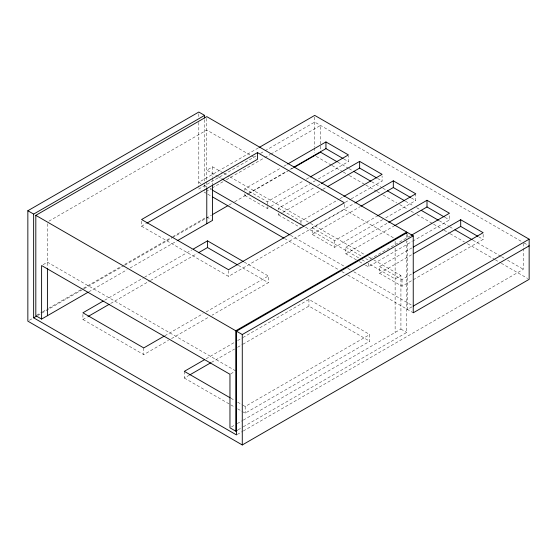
<?xml version="1.0" encoding="UTF-8"?>
<svg xmlns="http://www.w3.org/2000/svg" width="557" height="557" viewBox="0 0 557 557"><rect width="100%" height="100%" fill="white"/><g stroke="black" fill="none" stroke-linecap="round" stroke-linejoin="round"><path stroke-width="0.42" stroke-dasharray="2.79 2.09" d="M48.912 221.164L206.779 130.025L250.775 155.424M43.063 264.693L47.408 262.187L235.757 370.927M223.12 172.921L212.572 166.828L206.779 170.17L217.327 176.263M258.274 147.974L198.814 182.306L201.07 183.608M256.018 155.974L198.814 188.997L201.07 190.299M260.53 153.363L264.297 151.191M265.048 150.759L314.719 122.08L521.624 241.536M141.582 221.199L141.582 226.219L146.094 223.608M206.111 191.476L211.382 188.433M212.133 187.994L223.427 181.478M226.434 179.744L264.067 158.014M264.819 157.582L270.089 154.54M270.841 154.101L320.519 125.422L320.519 145.286M244.815 190.459L244.815 188.788L280.874 167.97M283.882 166.237L286.883 164.496M36.567 315.29L41.838 312.247M42.597 311.809L47.867 308.766M48.619 308.327L82.513 288.763M83.265 288.331L121.677 266.155M124.684 264.415L172.134 237.017M172.886 236.586L205.275 217.884M244.815 193.808L244.815 195.479L247.816 193.745M248.568 193.314L286.883 171.187M289.891 169.453L292.891 167.72M29.354 320.289L32.369 318.555M37.639 315.513L123.995 265.647M124.754 265.216L171.66 238.131M172.412 237.7L211.569 215.093M228.885 205.094L231.9 203.354M234.678 201.745L248.234 193.927M248.986 193.488L293.414 167.838M88.751 291.854L127.093 269.713M130.101 267.98L176.708 241.07M244.815 188.788L267.269 201.752L303.328 180.934M306.336 179.201L309.344 177.467M104.674 300.23L143.706 277.692M144.458 277.261L191.747 249.961M244.815 195.479L267.269 208.443L270.277 206.71M271.029 206.278L315.353 180.684M318.353 178.95L348.404 161.6L348.404 155.744M82.909 314.468L82.909 319.488L87.407 316.891M110.676 303.454L149.708 280.923M150.46 280.484L196.997 253.616M278.5 209.905L278.5 208.234L314.559 187.417M317.567 185.683L320.567 183.949M278.5 213.254L278.5 214.925L282.253 212.76M283.005 212.328L322.071 189.77M322.823 189.338L326.583 187.166M278.5 208.234L300.954 221.199L339.269 199.079M340.021 198.647L343.028 196.913M345.284 202.302L350.541 199.267M351.293 198.835L382.095 181.053L382.095 176.033M382.722 219.583L334.646 247.343L312.185 234.379L312.185 227.681L354.259 203.396M141.582 226.219L228.509 276.404L344.421 209.488L395.129 238.765M312.185 234.379L360.268 206.619M164.775 335.794L203.054 313.695M206.055 311.962L268.356 275.993L268.356 282.684L212.064 315.185M312.185 227.681L334.646 240.652L376.713 216.36M82.909 319.488L143.755 354.621L168.527 340.32M171.528 338.586L209.063 316.919M385.729 217.85L415.78 200.499L415.78 193.808M356.355 259.875L345.869 253.825L345.869 247.134L387.944 222.842M345.869 253.825L393.952 226.065M410.398 235.806L368.33 260.098L365.336 258.371M206.09 358.785L234.615 342.318M237.616 340.585L242.121 337.981M242.873 337.549L308.926 299.415L369.778 334.548L369.778 341.239L245.177 413.176L242.922 411.874M365.336 265.062L368.33 266.789L411.902 241.634M412.653 241.202L449.464 219.945L449.464 214.09M184.325 371.352L184.325 378.043L188.83 375.439M211.347 362.44L234.615 349.009M237.616 347.276L242.121 344.672M242.873 344.24L308.926 306.106L369.778 341.239M483.149 234.379L483.149 239.392L402.015 286.235L379.554 273.271L379.554 266.58L411.86 247.928M379.554 273.271L411.86 254.619M230.689 373.858L234.309 371.763M243.277 420.124L400.922 329.103L400.922 275.569L395.129 278.918L368.01 263.259M379.554 266.58L402.015 279.544L412.528 273.473M411.964 306.844L407.446 309.448L407.446 241.139M242.922 405.183L245.177 406.485L369.778 334.548M231.413 426.975L234.309 425.304M237.261 423.599L242.525 420.556M238.013 429.851L242.532 427.247M243.291 426.808L406.721 332.452L406.721 240.728M237.233 434.488L242.504 431.445M243.263 431.014L523.357 269.303L523.357 248.575M524.081 242.949L529.15 245.881M343.913 159.01L348.404 161.6M377.604 178.456L382.095 181.053M411.289 197.902L415.78 200.499M444.973 217.355L449.464 219.945M478.658 236.802L483.149 239.392M337.793 162.171L348.313 168.242M349.065 168.674L352.066 170.407M371.603 181.686L382.116 187.758M382.868 188.189L385.876 189.923M405.405 201.202L413.67 205.972M416.678 207.712L419.679 209.446M439.215 220.718L448.984 226.358M449.729 226.796L453.489 228.962M473.018 240.241L500.82 256.29M501.572 256.721L504.572 258.455M507.58 260.189L523.357 269.303M316.223 156.406L331.276 165.095M332.028 165.526L342.562 171.612M343.314 172.043L348.578 175.086M349.33 175.518L365.127 184.639M365.886 185.077L376.414 191.155M377.166 191.594L382.436 194.63M383.188 195.068L396.73 202.887M399.738 204.621L408.016 209.404M411.024 211.138L414.039 212.878M417.047 214.612L432.845 223.733M433.597 224.172L443.379 229.818M444.131 230.25L449.395 233.292M450.147 233.724L464.447 241.982M467.455 243.715L494.539 259.353M495.291 259.792L500.562 262.827M501.314 263.266L527.646 278.465M251.52 155.856L255.997 158.439M223.872 173.352L229.15 176.395M229.902 176.834L309.762 222.939M310.514 223.371L364.758 254.695M368.525 256.868L370.788 258.17M373.803 259.91L400.922 275.569M345.869 247.134L361.59 256.206M218.079 176.701L221.094 178.435M305.473 227.152L358.966 258.037M361.98 259.778L367.251 262.82M278.5 214.925L300.954 227.897M359.349 261.602L364.584 264.631M204.078 185.349L207.093 187.082M210.1 188.823L211.604 189.686M290.601 235.298L344.776 266.573M347.784 268.314L350.792 270.048M353.806 271.788L413.245 306.106M204.078 192.04L207.093 193.773M207.845 194.212L211.604 196.384M284.585 238.514L338.753 269.79M341.768 271.531L347.032 274.573M347.784 275.005L413.245 312.797M206.779 217.014L211.124 219.528M400.922 329.103L406.721 332.452M244.321 262.11L268.356 275.993M238.305 265.334L268.356 282.684M230.904 398.241L234.657 400.413M237.665 402.147L242.17 404.751M184.325 378.043L234.657 407.104M237.665 408.838L242.17 411.442M523.357 243.395L523.357 247.712M407.446 234.225L407.446 237.679M406.721 234.671L406.721 239.858M402.015 279.544L402.015 286.235M395.129 241.327L395.129 244.746M395.129 248.164L395.129 332.452M368.33 263.44L368.33 266.789M344.421 204.468L344.421 209.488M334.646 240.652L334.646 247.343M320.519 146.15L320.519 152.193M314.719 117.061L314.719 146.957M314.719 147.814L314.719 152.966M308.926 299.415L308.926 306.106M300.954 221.199L300.954 223.712M267.269 201.752L267.269 208.443M245.177 406.485L245.177 413.176M228.509 270.549L228.509 276.404M212.572 166.828L212.572 177.189M212.572 178.052L212.572 184.095M206.779 118.369L206.779 187.598M204.607 119.706L204.607 183.699M204.607 184.562L204.607 190.612M198.814 113.767L198.814 117.228M198.814 122.415L198.814 187.27M143.755 347.93L143.755 354.621M47.408 223.747L47.408 267.367"/><path stroke-width="0.84" d="M259.026 147.542L314.719 115.39L529.15 239.183L529.15 279.336L242.281 444.959L27.85 321.159L27.85 210.741L198.814 112.041L204.607 115.383L204.607 117.98M27.85 210.741L33.643 214.09L204.607 115.383M87.999 292.286L41.608 319.07L35.815 315.722L35.815 215.343L206.779 116.636L406.721 232.074L406.721 233.801M257.487 152.604L141.582 219.528L228.509 269.713L344.421 202.797L257.487 152.604L257.487 159.302L146.853 223.176M287.635 164.064L325.949 141.944L348.404 154.909L310.096 177.029M293.643 167.288L325.949 148.635L343.168 158.578M33.643 214.09L33.643 317.817L36.658 316.077M212.844 214.354L227.904 205.658M294.166 167.406L320.519 152.193L337.041 161.732M177.46 240.638L212.572 220.363L212.572 184.959M103.17 301.093L82.909 312.797L143.755 347.93L164.023 336.226M193.244 249.09L207.503 240.861L243.569 261.679M88.159 316.453L109.179 304.324M198.501 252.753L207.503 247.552L237.554 264.902M321.319 183.511L359.634 161.391L382.095 174.355L343.78 196.482M327.328 186.734L359.634 168.082L376.852 178.024M355.004 202.964L393.319 180.844L415.78 193.808L377.465 215.928M361.02 206.181L393.319 187.535L410.537 197.47M388.695 222.41L427.003 200.29L449.464 213.254L411.15 235.374M394.704 225.634L427.003 206.981L444.221 216.924M35.815 215.343L235.757 330.774L406.721 232.074M33.643 317.817L236.481 434.92L236.481 331.199L407.446 232.492L413.245 235.841L413.245 312.797L529.15 245.881M236.481 331.199L242.281 334.541L413.245 235.841M204.593 359.648L184.325 371.352L230.152 397.809M189.582 375.007L210.595 362.872M413.364 247.064L460.695 219.737L483.149 232.701L413.28 273.041M413.364 253.755L460.695 226.427L477.906 236.37M413.245 306.106L529.15 239.183M41.608 319.07L41.608 265.536L229.957 374.276L229.957 427.811L235.757 431.16L237.261 430.289M353.57 171.278L370.851 181.255M387.38 190.793L404.654 200.771M421.183 210.309L438.463 220.287M454.992 229.832L472.266 239.802M221.846 178.874L303.969 226.288M212.356 190.125L289.849 234.866M212.356 196.816L283.833 238.083M460.695 219.737L460.695 226.427M427.003 200.29L427.003 206.981M393.319 180.844L393.319 187.535M359.634 161.391L359.634 168.082M325.949 141.944L325.949 148.635M242.281 334.541L242.281 444.959M235.757 330.774L235.757 431.16M207.503 240.861L207.503 247.552M206.779 188.308L206.779 223.712M47.408 268.23L47.408 315.722"/></g></svg>
